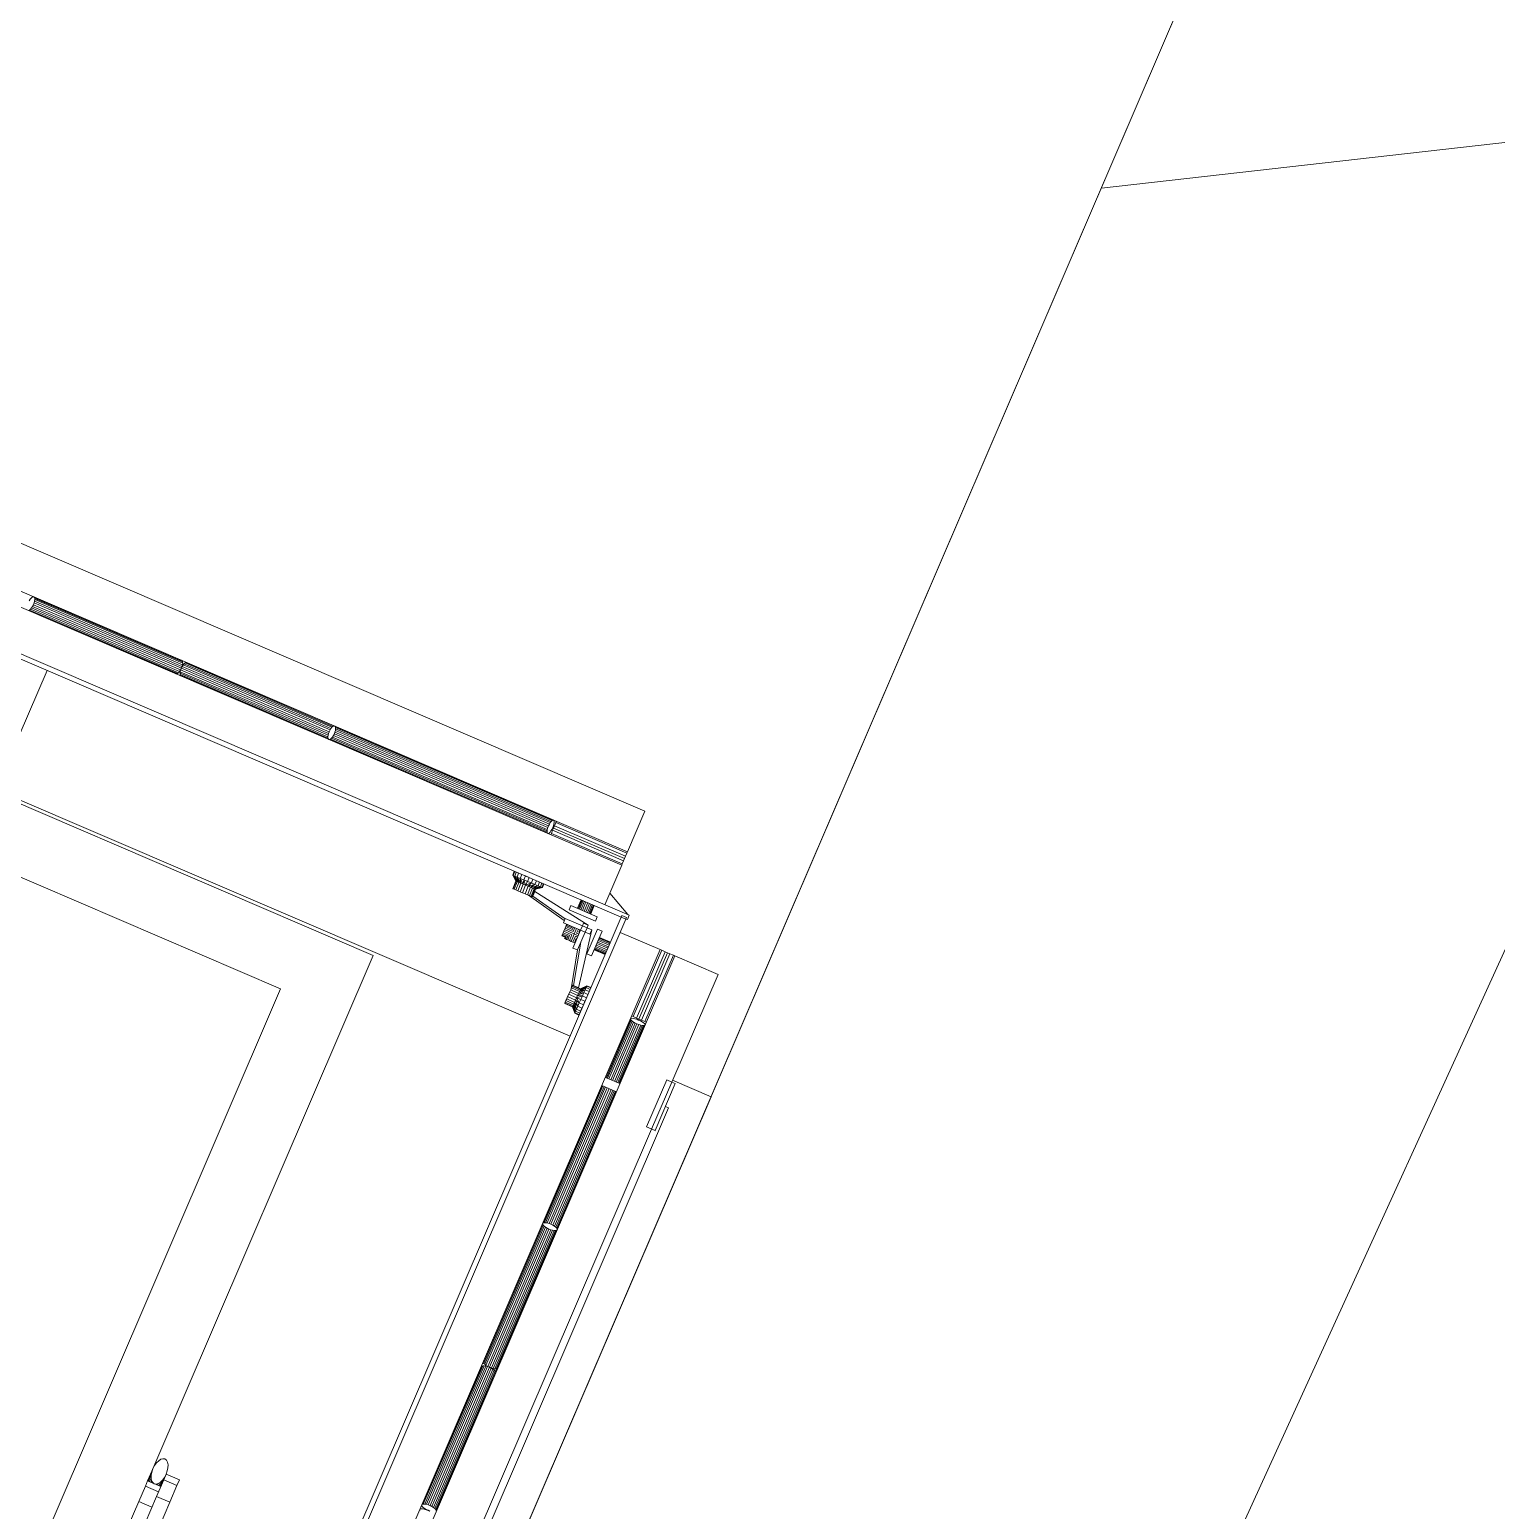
# Model space of a CAD drawing. Header units: metres. Extents: x -48 to 2360, y -1392 to 453.
# Drawn here: x 282.638 to 284.099, y -1328.608 to -1327.133 of the extents above; entities that cross this region are included whole.
import ezdxf

# ---------------------------------------------------------------- set-up
doc = ezdxf.new("R2010")
doc.units = ezdxf.units.M
doc.layers.add('MUEBLES', color=223, linetype='Continuous', lineweight=5, transparency=0.3)
doc.layers.add('SUELO', color=231, linetype='Continuous', lineweight=5, transparency=0.2)
doc.layers.add('TODO', color=210, linetype='Continuous', lineweight=5)

msp = doc.modelspace()

# ---------------------------------------------------------------- linework, layer by layer
at = {"layer": 'MUEBLES', "transparency": 33554687}
for p, q in [((283.2505, -1327.9113), (281.4595, -1327.1422)), ((281.4422, -1327.1826), (283.2332, -1327.9516)), ((283.2274, -1327.9651), (281.4364, -1327.196)), ((283.2269, -1328.0166), (282.3155, -1327.6252)), ((282.3174, -1327.6208), (283.2349, -1328.0148)), ((282.6382, -1327.7001), (282.6372, -1327.7016)), ((282.6392, -1327.6989), (282.6382, -1327.7001)), ((282.6402, -1327.6981), (282.6392, -1327.6989)), ((282.6411, -1327.6976), (282.6402, -1327.6981)), ((282.6418, -1327.6977), (282.6411, -1327.6976)), ((282.6424, -1327.6982), (282.6418, -1327.6977)), ((282.6427, -1327.6992), (282.6424, -1327.6982)), ((282.7897, -1327.7615), (282.6424, -1327.6982)), ((282.6426, -1327.702), (282.6428, -1327.7004)), ((282.79, -1327.7624), (282.6427, -1327.6992)), ((282.6428, -1327.7004), (282.6427, -1327.6992)), ((282.7901, -1327.7637), (282.6428, -1327.7004)), ((282.6368, -1327.7112), (282.6377, -1327.7108)), ((282.6368, -1327.7112), (282.7841, -1327.7744)), ((282.6377, -1327.7108), (282.6387, -1327.71)), ((282.6377, -1327.7108), (282.785, -1327.774)), ((282.6387, -1327.71), (282.6397, -1327.7087)), ((282.6387, -1327.71), (282.786, -1327.7732)), ((282.6397, -1327.7087), (282.6407, -1327.7072)), ((282.6397, -1327.7087), (282.787, -1327.772)), ((282.6407, -1327.7072), (282.6415, -1327.7055)), ((282.6407, -1327.7072), (282.7879, -1327.7705)), ((282.6415, -1327.7055), (282.6421, -1327.7037)), ((282.6415, -1327.7055), (282.7888, -1327.7688)), ((282.6421, -1327.7037), (282.6426, -1327.702)), ((282.7894, -1327.767), (282.6421, -1327.7037)), ((282.7899, -1327.7653), (282.6426, -1327.702)), ((282.6551, -1327.771), (282.6087, -1327.8789)), ((282.7833, -1327.7744), (282.7841, -1327.7744)), ((282.7841, -1327.7744), (282.785, -1327.774)), ((282.785, -1327.774), (282.786, -1327.7732)), ((282.786, -1327.7732), (282.787, -1327.772)), ((282.787, -1327.772), (282.7879, -1327.7705)), ((282.7877, -1327.7723), (282.7875, -1327.7738)), ((282.7875, -1327.7738), (282.7875, -1327.7751)), ((282.7875, -1327.7738), (282.9348, -1327.8371)), ((282.7881, -1327.7705), (282.7877, -1327.7723)), ((282.7877, -1327.7723), (282.9349, -1327.8355)), ((282.7879, -1327.7705), (282.7888, -1327.7688)), ((282.7888, -1327.7688), (282.7881, -1327.7705)), ((282.7881, -1327.7705), (282.9354, -1327.8338)), ((282.7888, -1327.7688), (282.7894, -1327.767)), ((282.7896, -1327.7671), (282.7888, -1327.7688)), ((282.9361, -1327.832), (282.7888, -1327.7688)), ((282.7897, -1327.7615), (282.7891, -1327.7609)), ((282.7894, -1327.767), (282.7899, -1327.7653)), ((282.7906, -1327.7655), (282.7896, -1327.7671)), ((282.9369, -1327.8303), (282.7896, -1327.7671)), ((282.79, -1327.7624), (282.7897, -1327.7615)), ((282.7899, -1327.7653), (282.7901, -1327.7637)), ((282.7901, -1327.7637), (282.79, -1327.7624)), ((282.7916, -1327.7643), (282.7906, -1327.7655)), ((282.9378, -1327.8288), (282.7906, -1327.7655)), ((282.7925, -1327.7635), (282.7916, -1327.7643)), ((282.9388, -1327.8276), (282.7916, -1327.7643)), ((282.7934, -1327.7631), (282.7925, -1327.7635)), ((282.9398, -1327.8267), (282.7925, -1327.7635)), ((282.9407, -1327.8263), (282.7934, -1327.7631)), ((282.7942, -1327.7631), (282.7934, -1327.7631)), ((282.7875, -1327.7751), (282.9348, -1327.8384)), ((282.7875, -1327.7751), (282.7879, -1327.7761)), ((282.7879, -1327.7761), (282.9352, -1327.8393)), ((282.7879, -1327.7761), (282.7884, -1327.7766)), ((282.9354, -1327.8338), (282.9349, -1327.8355)), ((282.9361, -1327.832), (282.9354, -1327.8338)), ((282.9369, -1327.8303), (282.9361, -1327.832)), ((282.9378, -1327.8288), (282.9369, -1327.8303)), ((282.9388, -1327.8276), (282.9378, -1327.8288)), ((282.9398, -1327.8267), (282.9388, -1327.8276)), ((282.9407, -1327.8263), (282.9398, -1327.8267)), ((282.9415, -1327.8264), (282.9407, -1327.8263)), ((282.9412, -1327.8342), (282.9418, -1327.8324)), ((282.9421, -1327.8269), (282.9415, -1327.8264)), ((282.9418, -1327.8324), (282.9423, -1327.8307)), ((283.1553, -1327.9241), (282.9418, -1327.8324)), ((283.1588, -1327.92), (282.9421, -1327.8269)), ((282.9424, -1327.8278), (282.9421, -1327.8269)), ((282.9423, -1327.8307), (282.9424, -1327.8291)), ((283.1562, -1327.9226), (282.9423, -1327.8307)), ((283.158, -1327.9204), (282.9424, -1327.8278)), ((282.9424, -1327.8291), (282.9424, -1327.8278)), ((283.1571, -1327.9213), (282.9424, -1327.8291)), ((282.9349, -1327.8355), (282.9348, -1327.8371)), ((282.9348, -1327.8371), (282.9348, -1327.8384)), ((282.9348, -1327.8384), (282.9352, -1327.8393)), ((282.9352, -1327.8393), (282.9357, -1327.8398)), ((282.9357, -1327.8398), (282.9365, -1327.8399)), ((282.9365, -1327.8399), (282.9374, -1327.8395)), ((282.9365, -1327.8399), (283.1533, -1327.933)), ((282.9374, -1327.8395), (282.9384, -1327.8386)), ((282.9374, -1327.8395), (283.153, -1327.9321)), ((282.9384, -1327.8386), (282.9394, -1327.8374)), ((282.9384, -1327.8386), (283.1531, -1327.9308)), ((282.9394, -1327.8374), (282.9403, -1327.8359)), ((282.9394, -1327.8374), (283.1533, -1327.9293)), ((282.9403, -1327.8359), (282.9412, -1327.8342)), ((282.9403, -1327.8359), (283.1538, -1327.9276)), ((283.1545, -1327.9258), (282.9412, -1327.8342)), ((282.6152, -1327.8983), (282.98, -1328.0549)), ((282.6166, -1327.8952), (283.1759, -1328.1354)), ((283.1571, -1327.9213), (283.1562, -1327.9226)), ((283.158, -1327.9204), (283.1571, -1327.9213)), ((283.1588, -1327.92), (283.158, -1327.9204)), ((283.1595, -1327.92), (283.1588, -1327.92)), ((283.1599, -1327.9204), (283.1595, -1327.92)), ((283.1601, -1327.9213), (283.1599, -1327.9204)), ((283.1601, -1327.9226), (283.1601, -1327.9213)), ((283.1625, -1327.9213), (283.1619, -1327.9226)), ((283.2332, -1327.9516), (283.2505, -1327.9113)), ((283.1531, -1327.9308), (283.153, -1327.9321)), ((283.153, -1327.9321), (283.1533, -1327.933)), ((283.1533, -1327.9293), (283.1531, -1327.9308)), ((283.1538, -1327.9276), (283.1533, -1327.9293)), ((283.1533, -1327.933), (283.1537, -1327.9334)), ((283.1537, -1327.9334), (283.1543, -1327.9334)), ((283.1545, -1327.9258), (283.1538, -1327.9276)), ((283.1543, -1327.9334), (283.1551, -1327.933)), ((283.1553, -1327.9241), (283.1545, -1327.9258)), ((283.1551, -1327.933), (283.156, -1327.9321)), ((283.1562, -1327.9226), (283.1553, -1327.9241)), ((283.156, -1327.9321), (283.1569, -1327.9308)), ((283.1573, -1327.9334), (283.1567, -1327.9347)), ((283.1569, -1327.9308), (283.1578, -1327.9293)), ((283.1586, -1327.9302), (283.1573, -1327.9334)), ((283.1573, -1327.9334), (283.228, -1327.9637)), ((283.1578, -1327.9293), (283.1587, -1327.9276)), ((283.1596, -1327.928), (283.1586, -1327.9302)), ((283.1586, -1327.9302), (283.2293, -1327.9606)), ((283.1587, -1327.9276), (283.1593, -1327.9258)), ((283.1593, -1327.9258), (283.1598, -1327.9241)), ((283.1605, -1327.9258), (283.1596, -1327.928)), ((283.1596, -1327.928), (283.2303, -1327.9583)), ((283.1598, -1327.9241), (283.1601, -1327.9226)), ((283.1619, -1327.9226), (283.1605, -1327.9258)), ((283.2312, -1327.9561), (283.1605, -1327.9258)), ((283.2326, -1327.953), (283.1619, -1327.9226)), ((283.2326, -1327.953), (283.2332, -1327.9516)), ((282.6046, -1327.9667), (282.8877, -1328.0882)), ((283.2105, -1328.0044), (283.2274, -1327.9651)), ((283.2274, -1327.9651), (283.228, -1327.9637)), ((283.228, -1327.9637), (283.2293, -1327.9606)), ((283.2293, -1327.9606), (283.2303, -1327.9583)), ((283.2303, -1327.9583), (283.2312, -1327.9561)), ((283.2312, -1327.9561), (283.2326, -1327.953)), ((283.1204, -1327.9711), (283.1188, -1327.975)), ((283.1188, -1327.975), (283.1193, -1327.9752)), ((283.1188, -1327.975), (283.1223, -1327.9811)), ((283.1188, -1327.975), (283.122, -1327.9809)), ((283.119, -1327.9884), (283.122, -1327.9809)), ((283.1209, -1327.9713), (283.1193, -1327.9752)), ((283.1193, -1327.9752), (283.1223, -1327.9811)), ((283.1208, -1327.9758), (283.1193, -1327.9752)), ((283.1193, -1327.9752), (283.1233, -1327.9815)), ((283.1193, -1327.9885), (283.1223, -1327.9811)), ((283.1203, -1327.9889), (283.1233, -1327.9815)), ((283.1209, -1327.9713), (283.1204, -1327.9711)), ((283.1224, -1327.9719), (283.1208, -1327.9758)), ((283.1208, -1327.9758), (283.1248, -1327.9821)), ((283.1208, -1327.9758), (283.1232, -1327.9768)), ((283.1208, -1327.9758), (283.1233, -1327.9815)), ((283.1224, -1327.9719), (283.1209, -1327.9713)), ((283.122, -1327.9809), (283.1223, -1327.9811)), ((283.1223, -1327.9811), (283.1233, -1327.9815)), ((283.1247, -1327.9729), (283.1224, -1327.9719)), ((283.1247, -1327.9729), (283.1232, -1327.9768)), ((283.1248, -1327.9821), (283.1232, -1327.9768)), ((283.1232, -1327.9768), (283.1268, -1327.9829)), ((283.1232, -1327.9768), (283.1262, -1327.9781)), ((283.1233, -1327.9815), (283.1248, -1327.9821)), ((283.1278, -1327.9741), (283.1247, -1327.9729)), ((283.126, -1327.9734), (283.126, -1327.9732)), ((283.1278, -1327.9741), (283.1262, -1327.9781)), ((283.1262, -1327.9781), (283.1292, -1327.9839)), ((283.1268, -1327.9829), (283.1262, -1327.9781)), ((283.1262, -1327.9781), (283.1298, -1327.9796)), ((283.1263, -1327.9735), (283.1263, -1327.9734)), ((283.1272, -1327.9739), (283.1272, -1327.9738)), ((283.1314, -1327.9756), (283.1278, -1327.9741)), ((283.1287, -1327.9745), (283.1287, -1327.9744)), ((283.1292, -1327.9839), (283.1298, -1327.9796)), ((283.1314, -1327.9756), (283.1298, -1327.9796)), ((283.1298, -1327.9796), (283.1317, -1327.9849)), ((283.1298, -1327.9796), (283.1336, -1327.9812)), ((283.1306, -1327.9753), (283.1306, -1327.9752)), ((283.1352, -1327.9772), (283.1314, -1327.9756)), ((283.1336, -1327.9812), (283.1317, -1327.9849)), ((283.1328, -1327.9762), (283.1328, -1327.9762)), ((283.1352, -1327.9772), (283.1336, -1327.9812)), ((283.1336, -1327.9812), (283.1374, -1327.9827)), ((283.1352, -1327.9772), (283.1352, -1327.9772)), ((283.1374, -1327.9827), (283.139, -1327.9788)), ((283.141, -1327.9842), (283.1426, -1327.9804)), ((283.1193, -1327.9885), (283.119, -1327.9884)), ((283.1203, -1327.9889), (283.1193, -1327.9885)), ((283.1218, -1327.9896), (283.1203, -1327.9889)), ((283.1218, -1327.9896), (283.1248, -1327.9821)), ((283.1238, -1327.9904), (283.1218, -1327.9896)), ((283.1238, -1327.9904), (283.1268, -1327.9829)), ((283.1262, -1327.9914), (283.1238, -1327.9904)), ((283.1248, -1327.9821), (283.1268, -1327.9829)), ((283.1262, -1327.9914), (283.1292, -1327.9839)), ((283.1287, -1327.9924), (283.1262, -1327.9914)), ((283.1268, -1327.9829), (283.1292, -1327.9839)), ((283.1317, -1327.9849), (283.1287, -1327.9924)), ((283.1312, -1327.9935), (283.1287, -1327.9924)), ((283.1292, -1327.9839), (283.1317, -1327.9849)), ((283.1342, -1327.986), (283.1312, -1327.9935)), ((283.1335, -1327.9944), (283.1312, -1327.9935)), ((283.1317, -1327.9849), (283.1374, -1327.9827)), ((283.1317, -1327.9849), (283.1342, -1327.986)), ((283.1365, -1327.987), (283.1335, -1327.9944)), ((283.1355, -1327.9953), (283.1335, -1327.9944)), ((283.1374, -1327.9827), (283.1342, -1327.986)), ((283.1342, -1327.986), (283.141, -1327.9842)), ((283.1342, -1327.986), (283.1365, -1327.987)), ((283.1346, -1327.9949), (283.1702, -1328.0202)), ((283.1385, -1327.9878), (283.1355, -1327.9953)), ((283.1371, -1327.9959), (283.1355, -1327.9953)), ((283.1365, -1327.987), (283.141, -1327.9842)), ((283.1365, -1327.987), (283.1441, -1327.9855)), ((283.1365, -1327.987), (283.1385, -1327.9878)), ((283.1401, -1327.9884), (283.1371, -1327.9959)), ((283.1381, -1327.9963), (283.1371, -1327.9959)), ((283.1374, -1327.9827), (283.141, -1327.9842)), ((283.141, -1327.9888), (283.1381, -1327.9963)), ((283.1414, -1327.989), (283.1384, -1327.9964)), ((283.1441, -1327.9855), (283.1385, -1327.9878)), ((283.1385, -1327.9878), (283.1464, -1327.9865)), ((283.1385, -1327.9878), (283.1401, -1327.9884)), ((283.1386, -1327.9959), (283.1388, -1327.996)), ((283.1388, -1327.996), (283.1409, -1327.9911)), ((283.1388, -1327.996), (283.171, -1328.0185)), ((283.1401, -1327.9884), (283.1464, -1327.9865)), ((283.1401, -1327.9884), (283.1479, -1327.9871)), ((283.1401, -1327.9884), (283.141, -1327.9888)), ((283.1409, -1327.9911), (283.1406, -1327.9909)), ((283.194, -1328.0248), (283.1409, -1327.9911)), ((283.141, -1327.9842), (283.1441, -1327.9855)), ((283.141, -1327.9888), (283.1479, -1327.9871)), ((283.141, -1327.9888), (283.1484, -1327.9873)), ((283.141, -1327.9888), (283.1414, -1327.989)), ((283.1414, -1327.989), (283.1484, -1327.9873)), ((283.1441, -1327.9855), (283.1456, -1327.9817)), ((283.1441, -1327.9855), (283.1464, -1327.9865)), ((283.1464, -1327.9865), (283.1479, -1327.9827)), ((283.1464, -1327.9865), (283.1479, -1327.9871)), ((283.1479, -1327.9871), (283.1494, -1327.9833)), ((283.1479, -1327.9871), (283.1484, -1327.9873)), ((283.1484, -1327.9873), (283.1499, -1327.9835)), ((283.2335, -1328.0142), (283.2155, -1327.9928)), ((283.1384, -1327.9964), (283.1381, -1327.9963)), ((283.1749, -1328.0094), (283.1767, -1328.0051)), ((283.2012, -1328.0207), (283.1749, -1328.0094)), ((283.1767, -1328.0051), (283.2031, -1328.0164)), ((283.1833, -1328.0079), (283.187, -1327.9994)), ((283.1835, -1328.008), (283.1872, -1327.9995)), ((283.1842, -1328.0083), (283.1879, -1327.9998)), ((283.1852, -1328.0088), (283.1889, -1328.0003)), ((283.1866, -1328.0094), (283.1903, -1328.0008)), ((283.1882, -1328.01), (283.1918, -1328.0015)), ((283.1899, -1328.0108), (283.1936, -1328.0023)), ((283.1953, -1328.003), (283.1916, -1328.0115)), ((283.1968, -1328.0037), (283.1932, -1328.0122)), ((283.1982, -1328.0043), (283.1946, -1328.0128)), ((283.1993, -1328.0047), (283.1956, -1328.0132)), ((283.1999, -1328.005), (283.1963, -1328.0135)), ((283.2001, -1328.0051), (283.1965, -1328.0136)), ((283.2269, -1328.0166), (282.8582, -1328.8752)), ((282.8629, -1328.8772), (283.2316, -1328.0186)), ((283.1712, -1328.018), (283.1693, -1328.0223)), ((283.1693, -1328.0223), (283.1865, -1328.0297)), ((283.1883, -1328.0254), (283.1712, -1328.018)), ((283.1717, -1328.0262), (283.1722, -1328.0249)), ((283.1722, -1328.0249), (283.1726, -1328.0239)), ((283.1722, -1328.0249), (283.1774, -1328.0271)), ((283.1726, -1328.0239), (283.1727, -1328.0238)), ((283.1726, -1328.0239), (283.1767, -1328.0257)), ((283.1768, -1328.0255), (283.1767, -1328.0257)), ((283.1865, -1328.0297), (283.1883, -1328.0254)), ((283.1883, -1328.0254), (283.1894, -1328.0228)), ((283.1929, -1328.0274), (283.1883, -1328.0254)), ((283.1894, -1328.0228), (283.194, -1328.0248)), ((283.194, -1328.0248), (283.1929, -1328.0274)), ((283.2031, -1328.0164), (283.2012, -1328.0207)), ((283.2275, -1328.0152), (283.2269, -1328.0166)), ((283.2316, -1328.0186), (283.2269, -1328.0166)), ((283.2322, -1328.0172), (283.2275, -1328.0152)), ((283.2316, -1328.0186), (283.2322, -1328.0172)), ((283.2331, -1328.0192), (283.2316, -1328.0186)), ((283.2349, -1328.0148), (283.2331, -1328.0192)), ((283.1677, -1328.0354), (283.1678, -1328.0352)), ((283.1709, -1328.0368), (283.1677, -1328.0354)), ((283.1678, -1328.0352), (283.168, -1328.0346)), ((283.1712, -1328.0367), (283.1678, -1328.0352)), ((283.168, -1328.0346), (283.1685, -1328.0336)), ((283.1722, -1328.0363), (283.168, -1328.0346)), ((283.1685, -1328.0336), (283.169, -1328.0323)), ((283.1736, -1328.0358), (283.1685, -1328.0336)), ((283.169, -1328.0323), (283.1697, -1328.0308)), ((283.1755, -1328.0351), (283.169, -1328.0323)), ((283.1697, -1328.0308), (283.1703, -1328.0292)), ((283.1778, -1328.0343), (283.1697, -1328.0308)), ((283.1703, -1328.0292), (283.171, -1328.0276)), ((283.1841, -1328.0352), (283.1703, -1328.0292)), ((283.1709, -1328.0368), (283.1704, -1328.038)), ((283.1704, -1328.038), (283.1706, -1328.0381)), ((283.1712, -1328.0367), (283.1706, -1328.0381)), ((283.1706, -1328.0381), (283.1713, -1328.0384)), ((283.171, -1328.0276), (283.1717, -1328.0262)), ((283.171, -1328.0276), (283.1791, -1328.0311)), ((283.1722, -1328.0363), (283.1713, -1328.0384)), ((283.1713, -1328.0384), (283.1723, -1328.0389)), ((283.1717, -1328.0262), (283.1782, -1328.029)), ((283.1736, -1328.0358), (283.1723, -1328.0389)), ((283.1723, -1328.0389), (283.1737, -1328.0395)), ((283.1755, -1328.0351), (283.1737, -1328.0395)), ((283.1737, -1328.0395), (283.1753, -1328.0401)), ((283.1778, -1328.0343), (283.1753, -1328.0401)), ((283.1753, -1328.0401), (283.177, -1328.0409)), ((283.1825, -1328.028), (283.177, -1328.0409)), ((283.1779, -1328.026), (283.1774, -1328.0271)), ((283.1792, -1328.0266), (283.1782, -1328.029)), ((283.1787, -1328.0416), (283.1812, -1328.0358)), ((283.1788, -1328.0475), (283.1865, -1328.0297)), ((283.1808, -1328.0272), (283.1791, -1328.0311)), ((283.1803, -1328.0423), (283.1821, -1328.0379)), ((283.1834, -1328.0368), (283.1812, -1328.0358)), ((283.1828, -1328.0382), (283.1821, -1328.0379)), ((283.1825, -1328.0326), (283.1842, -1328.0287)), ((283.1825, -1328.0326), (283.1848, -1328.0336)), ((283.1911, -1328.0317), (283.1834, -1328.0494)), ((283.1975, -1328.0293), (283.1845, -1328.087)), ((283.1848, -1328.0318), (283.1858, -1328.0294)), ((283.1848, -1328.0318), (283.1855, -1328.0321)), ((283.1865, -1328.0297), (283.1911, -1328.0317)), ((283.1929, -1328.0274), (283.1911, -1328.0317)), ((283.1911, -1328.0317), (283.1957, -1328.0336)), ((283.2032, -1328.0288), (283.1926, -1328.0534)), ((283.1975, -1328.0293), (283.1929, -1328.0274)), ((283.1957, -1328.0336), (283.1975, -1328.0293)), ((283.1972, -1328.0554), (283.2078, -1328.0307)), ((283.2078, -1328.0307), (283.2032, -1328.0288)), ((283.2148, -1328.0447), (283.2038, -1328.04)), ((283.2154, -1328.0434), (283.2044, -1328.0387)), ((283.2158, -1328.0424), (283.2048, -1328.0377)), ((283.2161, -1328.0418), (283.2051, -1328.0371)), ((283.2162, -1328.0416), (283.2052, -1328.0369)), ((283.2658, -1328.0491), (283.2259, -1328.032)), ((282.5466, -1329.7241), (283.2658, -1328.0491)), ((282.98, -1328.0549), (282.7604, -1328.5662)), ((283.177, -1328.0409), (283.1787, -1328.0416)), ((283.177, -1328.0881), (283.1834, -1328.0494)), ((283.1787, -1328.0416), (283.1803, -1328.0423)), ((283.1834, -1328.0494), (283.1788, -1328.0475)), ((283.1792, -1328.0847), (283.1867, -1328.0418)), ((283.1803, -1328.0423), (283.1809, -1328.0426)), ((283.1926, -1328.0534), (283.1972, -1328.0554)), ((283.1999, -1328.0492), (283.2109, -1328.0539)), ((283.2, -1328.049), (283.211, -1328.0537)), ((283.2002, -1328.0484), (283.2112, -1328.0531)), ((283.2007, -1328.0474), (283.2116, -1328.0521)), ((283.2012, -1328.0461), (283.2122, -1328.0509)), ((283.2018, -1328.0446), (283.2128, -1328.0494)), ((283.2025, -1328.0431), (283.2135, -1328.0478)), ((283.2142, -1328.0462), (283.2032, -1328.0415)), ((283.2672, -1328.0497), (283.2388, -1328.1158)), ((283.2706, -1328.0512), (283.2422, -1328.1173)), ((283.2446, -1328.1183), (283.273, -1328.0522)), ((283.247, -1328.1193), (283.2754, -1328.0532)), ((283.2504, -1328.1208), (283.2788, -1328.0547)), ((283.2672, -1328.0497), (283.2658, -1328.0491)), ((283.2706, -1328.0512), (283.2672, -1328.0497)), ((283.273, -1328.0522), (283.2706, -1328.0512)), ((283.2754, -1328.0532), (283.273, -1328.0522)), ((283.2788, -1328.0547), (283.2754, -1328.0532)), ((283.2802, -1328.0553), (283.2788, -1328.0547)), ((283.2802, -1328.0553), (282.561, -1329.7302)), ((283.3233, -1328.0738), (283.2802, -1328.0553)), ((283.1786, -1328.0846), (283.1784, -1328.0849)), ((283.1864, -1328.0882), (283.1786, -1328.0846)), ((283.1791, -1328.0849), (283.1792, -1328.0847)), ((283.1792, -1328.0847), (283.1845, -1328.087)), ((283.2773, -1328.1811), (283.3233, -1328.0738)), ((282.8877, -1328.0882), (282.3588, -1329.3198)), ((283.1726, -1328.0981), (283.1717, -1328.0999)), ((283.1735, -1328.0959), (283.1726, -1328.0981)), ((283.1726, -1328.0981), (283.1804, -1328.1016)), ((283.1746, -1328.0936), (283.1735, -1328.0959)), ((283.1735, -1328.0959), (283.1814, -1328.0995)), ((283.1756, -1328.0913), (283.1746, -1328.0936)), ((283.1824, -1328.0972), (283.1746, -1328.0936)), ((283.1766, -1328.0891), (283.1756, -1328.0913)), ((283.1834, -1328.0948), (283.1756, -1328.0913)), ((283.1774, -1328.0872), (283.1766, -1328.0891)), ((283.1844, -1328.0927), (283.1766, -1328.0891)), ((283.178, -1328.0858), (283.1774, -1328.0872)), ((283.1852, -1328.0908), (283.1774, -1328.0872)), ((283.1784, -1328.0849), (283.178, -1328.0858)), ((283.1859, -1328.0894), (283.178, -1328.0858)), ((283.1863, -1328.0885), (283.1784, -1328.0849)), ((283.1804, -1328.1016), (283.1814, -1328.0995)), ((283.1814, -1328.0995), (283.1824, -1328.0972)), ((283.1836, -1328.1055), (283.1814, -1328.0995)), ((283.1814, -1328.0995), (283.1851, -1328.1022)), ((283.1824, -1328.0972), (283.1834, -1328.0948)), ((283.1824, -1328.0972), (283.1883, -1328.0952)), ((283.1867, -1328.0987), (283.1824, -1328.0972)), ((283.1851, -1328.1022), (283.1824, -1328.0972)), ((283.1834, -1328.0948), (283.1897, -1328.0919)), ((283.1834, -1328.0948), (283.1844, -1328.0927)), ((283.1883, -1328.0952), (283.1834, -1328.0948)), ((283.1845, -1328.087), (283.1844, -1328.0873)), ((283.1844, -1328.0927), (283.191, -1328.089)), ((283.1844, -1328.0927), (283.1852, -1328.0908)), ((283.1844, -1328.0927), (283.1897, -1328.0919)), ((283.1851, -1328.1022), (283.1867, -1328.0987)), ((283.1852, -1328.0908), (283.192, -1328.0869)), ((283.191, -1328.089), (283.1852, -1328.0908)), ((283.1852, -1328.0908), (283.1859, -1328.0894)), ((283.1859, -1328.0894), (283.1926, -1328.0855)), ((283.1859, -1328.0894), (283.192, -1328.0869)), ((283.1859, -1328.0894), (283.1863, -1328.0885)), ((283.1863, -1328.0885), (283.1928, -1328.085)), ((283.1863, -1328.0885), (283.1926, -1328.0855)), ((283.1863, -1328.0885), (283.1864, -1328.0882)), ((283.1864, -1328.0882), (283.1928, -1328.085)), ((283.1867, -1328.0987), (283.1883, -1328.0952)), ((283.1908, -1328.1006), (283.1867, -1328.0987)), ((283.1883, -1328.0952), (283.1897, -1328.0919)), ((283.1883, -1328.0952), (283.1924, -1328.097)), ((283.1897, -1328.0919), (283.191, -1328.089)), ((283.1897, -1328.0919), (283.1938, -1328.0937)), ((283.191, -1328.089), (283.192, -1328.0869)), ((283.191, -1328.089), (283.195, -1328.0909)), ((283.192, -1328.0869), (283.1926, -1328.0855)), ((283.192, -1328.0869), (283.196, -1328.0887)), ((283.1926, -1328.0855), (283.1928, -1328.085)), ((283.1926, -1328.0855), (283.1965, -1328.0873)), ((283.1928, -1328.085), (283.1967, -1328.0868)), ((283.1707, -1328.1023), (283.1706, -1328.1026)), ((283.1706, -1328.1026), (283.1784, -1328.1061)), ((283.1711, -1328.1014), (283.1707, -1328.1023)), ((283.1707, -1328.1023), (283.1785, -1328.1058)), ((283.1717, -1328.0999), (283.1711, -1328.1014)), ((283.1711, -1328.1014), (283.1789, -1328.1049)), ((283.1717, -1328.0999), (283.1796, -1328.1035)), ((283.1784, -1328.1061), (283.1785, -1328.1058)), ((283.1806, -1328.1124), (283.1784, -1328.1061)), ((283.1785, -1328.1058), (283.1789, -1328.1049)), ((283.1808, -1328.1119), (283.1785, -1328.1058)), ((283.1806, -1328.1124), (283.1785, -1328.1058)), ((283.1789, -1328.1049), (283.1796, -1328.1035)), ((283.1814, -1328.1105), (283.1789, -1328.1049)), ((283.1808, -1328.1119), (283.1789, -1328.1049)), ((283.1796, -1328.1035), (283.1804, -1328.1016)), ((283.1814, -1328.1105), (283.1796, -1328.1035)), ((283.1796, -1328.1035), (283.1824, -1328.1084)), ((283.1824, -1328.1084), (283.1804, -1328.1016)), ((283.1804, -1328.1016), (283.1836, -1328.1055)), ((283.1806, -1328.1124), (283.1808, -1328.1119)), ((283.1847, -1328.1143), (283.1806, -1328.1124)), ((283.1814, -1328.1105), (283.1808, -1328.1119)), ((283.1849, -1328.1138), (283.1808, -1328.1119)), ((283.1814, -1328.1105), (283.1824, -1328.1084)), ((283.1856, -1328.1124), (283.1814, -1328.1105)), ((283.1824, -1328.1084), (283.1836, -1328.1055)), ((283.1865, -1328.1103), (283.1824, -1328.1084)), ((283.1836, -1328.1055), (283.1851, -1328.1022)), ((283.1878, -1328.1074), (283.1836, -1328.1055)), ((283.1849, -1328.1138), (283.1847, -1328.1143)), ((283.1856, -1328.1124), (283.1849, -1328.1138)), ((283.1893, -1328.1041), (283.1851, -1328.1022)), ((283.1865, -1328.1103), (283.1856, -1328.1124)), ((283.1878, -1328.1074), (283.1865, -1328.1103)), ((283.187, -1328.1091), (283.1871, -1328.1092)), ((283.1872, -1328.1088), (283.1873, -1328.1089)), ((283.1875, -1328.108), (283.1876, -1328.108)), ((283.1893, -1328.1041), (283.1878, -1328.1074)), ((283.1881, -1328.1066), (283.1882, -1328.1067)), ((283.1889, -1328.1049), (283.189, -1328.1049)), ((283.1908, -1328.1006), (283.1893, -1328.1041)), ((283.1898, -1328.1028), (283.1899, -1328.1028)), ((283.1909, -1328.1005), (283.1908, -1328.1006)), ((283.2362, -1328.1187), (283.2114, -1328.1765)), ((283.2367, -1328.1194), (283.2121, -1328.1768)), ((283.2377, -1328.1203), (283.2133, -1328.1773)), ((283.2391, -1328.1213), (283.2147, -1328.1779)), ((283.2407, -1328.1222), (283.2165, -1328.1787)), ((283.2426, -1328.1231), (283.2183, -1328.1795)), ((283.2202, -1328.1803), (283.2444, -1328.1238)), ((283.2219, -1328.181), (283.2463, -1328.1244)), ((283.2234, -1328.1816), (283.2479, -1328.1247)), ((283.2246, -1328.1821), (283.2492, -1328.1248)), ((283.2253, -1328.1824), (283.2501, -1328.1246)), ((283.2367, -1328.1176), (283.2362, -1328.118)), ((283.2362, -1328.118), (283.2362, -1328.1187)), ((283.2362, -1328.1187), (283.2367, -1328.1194)), ((283.2376, -1328.1175), (283.2367, -1328.1176)), ((283.2367, -1328.1194), (283.2377, -1328.1203)), ((283.2374, -1328.1152), (283.2388, -1328.1158)), ((283.2389, -1328.1176), (283.2376, -1328.1175)), ((283.2377, -1328.1203), (283.2391, -1328.1213)), ((283.2388, -1328.1158), (283.2422, -1328.1173)), ((283.2405, -1328.1179), (283.2389, -1328.1176)), ((283.2391, -1328.1213), (283.2407, -1328.1222)), ((283.2423, -1328.1185), (283.2405, -1328.1179)), ((283.2407, -1328.1222), (283.2426, -1328.1231)), ((283.2422, -1328.1173), (283.2446, -1328.1183)), ((283.2442, -1328.1192), (283.2423, -1328.1185)), ((283.2426, -1328.1231), (283.2444, -1328.1238)), ((283.2461, -1328.1201), (283.2442, -1328.1192)), ((283.2444, -1328.1238), (283.2463, -1328.1244)), ((283.2446, -1328.1183), (283.247, -1328.1193)), ((283.2477, -1328.121), (283.2461, -1328.1201)), ((283.2463, -1328.1244), (283.2479, -1328.1247)), ((283.247, -1328.1193), (283.2504, -1328.1208)), ((283.2491, -1328.1219), (283.2477, -1328.121)), ((283.2479, -1328.1247), (283.2492, -1328.1248)), ((283.25, -1328.1228), (283.2491, -1328.1219)), ((283.2492, -1328.1248), (283.2501, -1328.1246)), ((283.2506, -1328.1236), (283.25, -1328.1228)), ((283.2501, -1328.1246), (283.2506, -1328.1242)), ((283.2504, -1328.1208), (283.2518, -1328.1214)), ((283.2506, -1328.1242), (283.2506, -1328.1236)), ((283.208, -1328.1845), (283.1492, -1328.3214)), ((283.2087, -1328.1848), (283.1501, -1328.3211)), ((283.2098, -1328.1853), (283.1515, -1328.3211)), ((283.2113, -1328.1859), (283.1531, -1328.3214)), ((283.213, -1328.1867), (283.155, -1328.3219)), ((283.2149, -1328.1875), (283.1569, -1328.3226)), ((283.2077, -1328.1844), (283.2221, -1328.1906)), ((283.2255, -1328.1826), (283.2112, -1328.1764)), ((283.2722, -1328.1789), (283.2521, -1328.2257)), ((283.2572, -1328.2279), (283.2773, -1328.1811)), ((283.2606, -1328.2294), (283.2807, -1328.1826)), ((283.2773, -1328.1811), (283.2722, -1328.1789)), ((283.2807, -1328.1826), (283.2773, -1328.1811)), ((283.2781, -1328.1792), (283.3164, -1328.1957)), ((283.3164, -1328.1957), (282.5231, -1330.043)), ((283.1587, -1328.3235), (283.2168, -1328.1883)), ((283.1603, -1328.3245), (283.2185, -1328.189)), ((283.1617, -1328.3255), (283.22, -1328.1897)), ((283.1626, -1328.3265), (283.2211, -1328.1901)), ((283.1631, -1328.3274), (283.2219, -1328.1905)), ((282.5549, -1329.8818), (283.2741, -1328.2068)), ((283.2741, -1328.2068), (283.2709, -1328.2054)), ((282.6041, -1329.7488), (283.2572, -1328.2279)), ((283.2521, -1328.2257), (283.2606, -1328.2294)), ((283.2606, -1328.2294), (283.2605, -1328.2297)), ((283.1486, -1328.3226), (283.0895, -1328.4604)), ((283.1491, -1328.3235), (283.09, -1328.4613)), ((283.15, -1328.3245), (283.0909, -1328.4622)), ((283.1514, -1328.3255), (283.0922, -1328.4633)), ((283.153, -1328.3265), (283.0939, -1328.4642)), ((283.1548, -1328.3274), (283.0957, -1328.4651)), ((283.0976, -1328.4658), (283.1567, -1328.3281)), ((283.0994, -1328.4663), (283.1586, -1328.3286)), ((283.1011, -1328.4666), (283.1602, -1328.3289)), ((283.1024, -1328.4666), (283.1616, -1328.3289)), ((283.1034, -1328.4663), (283.1625, -1328.3286)), ((283.1487, -1328.3219), (283.1486, -1328.3226)), ((283.1486, -1328.3226), (283.1491, -1328.3235)), ((283.1492, -1328.3214), (283.1487, -1328.3219)), ((283.1491, -1328.3235), (283.15, -1328.3245)), ((283.1501, -1328.3211), (283.1492, -1328.3214)), ((283.15, -1328.3245), (283.1514, -1328.3255)), ((283.1515, -1328.3211), (283.1501, -1328.3211)), ((283.1514, -1328.3255), (283.153, -1328.3265)), ((283.1531, -1328.3214), (283.1515, -1328.3211)), ((283.153, -1328.3265), (283.1548, -1328.3274)), ((283.155, -1328.3219), (283.1531, -1328.3214)), ((283.1548, -1328.3274), (283.1567, -1328.3281)), ((283.1569, -1328.3226), (283.155, -1328.3219)), ((283.1567, -1328.3281), (283.1586, -1328.3286)), ((283.1587, -1328.3235), (283.1569, -1328.3226)), ((283.1586, -1328.3286), (283.1602, -1328.3289)), ((283.1603, -1328.3245), (283.1587, -1328.3235)), ((283.1602, -1328.3289), (283.1616, -1328.3289)), ((283.1617, -1328.3255), (283.1603, -1328.3245)), ((283.1616, -1328.3289), (283.1625, -1328.3286)), ((283.1626, -1328.3265), (283.1617, -1328.3255)), ((283.1625, -1328.3286), (283.163, -1328.3281)), ((283.1631, -1328.3274), (283.1626, -1328.3265)), ((283.163, -1328.3281), (283.1631, -1328.3274)), ((283.088, -1328.4639), (283.0288, -1328.6016)), ((283.0889, -1328.4636), (283.0298, -1328.6014)), ((283.0903, -1328.4636), (283.0312, -1328.6014)), ((283.092, -1328.4639), (283.0328, -1328.6016)), ((283.0938, -1328.4644), (283.0346, -1328.6021)), ((283.0365, -1328.6029), (283.0957, -1328.4651)), ((283.0384, -1328.6037), (283.0975, -1328.466)), ((283.04, -1328.6047), (283.0991, -1328.467)), ((283.0413, -1328.6057), (283.1005, -1328.468)), ((283.088, -1328.4639), (283.0875, -1328.4644)), ((283.0889, -1328.4636), (283.088, -1328.4639)), ((283.0903, -1328.4636), (283.0889, -1328.4636)), ((283.0895, -1328.4596), (283.0895, -1328.4604)), ((283.0895, -1328.4604), (283.09, -1328.4613)), ((283.09, -1328.4613), (283.0909, -1328.4622)), ((283.092, -1328.4639), (283.0903, -1328.4636)), ((283.0909, -1328.4622), (283.0922, -1328.4633)), ((283.0938, -1328.4644), (283.092, -1328.4639)), ((283.0922, -1328.4633), (283.0939, -1328.4642)), ((283.0957, -1328.4651), (283.0938, -1328.4644)), ((283.0939, -1328.4642), (283.0957, -1328.4651)), ((283.0952, -1328.4649), (283.0952, -1328.4649)), ((283.0954, -1328.465), (283.0954, -1328.465)), ((283.0975, -1328.466), (283.0957, -1328.4651)), ((283.0957, -1328.4651), (283.0976, -1328.4658)), ((283.0961, -1328.4653), (283.0961, -1328.4653)), ((283.0973, -1328.4657), (283.0973, -1328.4659)), ((283.0991, -1328.467), (283.0975, -1328.466)), ((283.0976, -1328.4658), (283.0994, -1328.4663)), ((283.0989, -1328.4662), (283.0987, -1328.4667)), ((283.1005, -1328.468), (283.0991, -1328.467)), ((283.0994, -1328.4663), (283.1011, -1328.4666)), ((283.1008, -1328.4666), (283.1002, -1328.4678)), ((283.1014, -1328.469), (283.1005, -1328.468)), ((283.1011, -1328.4666), (283.1024, -1328.4666)), ((283.103, -1328.4664), (283.1017, -1328.4695)), ((283.1024, -1328.4666), (283.1034, -1328.4663)), ((283.1034, -1328.4663), (283.1039, -1328.4658)), ((283.0423, -1328.6067), (283.1014, -1328.469)), ((283.0427, -1328.6076), (283.1019, -1328.4699)), ((283.1019, -1328.4699), (283.1014, -1328.469)), ((283.1019, -1328.4706), (283.1019, -1328.4699)), ((282.7684, -1328.5568), (282.7662, -1328.5582)), ((282.7705, -1328.5562), (282.7684, -1328.5568)), ((282.7724, -1328.5565), (282.7705, -1328.5562)), ((282.7739, -1328.5577), (282.7724, -1328.5565)), ((282.757, -1328.5749), (282.7593, -1328.5695)), ((282.7581, -1328.5717), (282.7604, -1328.5662)), ((282.7594, -1328.5693), (282.7587, -1328.5726)), ((282.7587, -1328.5727), (282.7593, -1328.5695)), ((282.7593, -1328.5695), (282.7604, -1328.5662)), ((282.7605, -1328.566), (282.7594, -1328.5693)), ((282.7604, -1328.5662), (282.7605, -1328.5661)), ((282.7621, -1328.5629), (282.7605, -1328.566)), ((282.764, -1328.5603), (282.7621, -1328.5629)), ((282.7662, -1328.5582), (282.764, -1328.5603)), ((282.7737, -1328.5717), (282.7748, -1328.5684)), ((282.775, -1328.5596), (282.7739, -1328.5577)), ((282.7748, -1328.5684), (282.7754, -1328.5652)), ((282.7755, -1328.5622), (282.775, -1328.5596)), ((282.7754, -1328.5652), (282.7755, -1328.5622)), ((282.753, -1328.5836), (282.7464, -1328.599)), ((282.7552, -1328.5783), (282.753, -1328.5836)), ((282.7661, -1328.5892), (282.753, -1328.5836)), ((282.7552, -1328.5783), (282.7581, -1328.5717)), ((282.7684, -1328.584), (282.7552, -1328.5783)), ((282.7554, -1328.5784), (282.757, -1328.5749)), ((282.7561, -1328.5787), (282.7564, -1328.578)), ((282.7564, -1328.578), (282.7587, -1328.5727)), ((282.7564, -1328.578), (282.757, -1328.5749)), ((282.7564, -1328.5789), (282.7564, -1328.578)), ((282.757, -1328.5749), (282.7581, -1328.5717)), ((282.7571, -1328.5792), (282.7587, -1328.5756)), ((282.7585, -1328.5798), (282.7592, -1328.5781)), ((282.7587, -1328.5726), (282.7587, -1328.5756)), ((282.7587, -1328.5756), (282.7587, -1328.5727)), ((282.7587, -1328.5756), (282.7592, -1328.5781)), ((282.7592, -1328.5781), (282.7587, -1328.5756)), ((282.7592, -1328.5781), (282.7603, -1328.58)), ((282.7603, -1328.58), (282.7592, -1328.5781)), ((282.7601, -1328.5804), (282.7603, -1328.58)), ((282.7603, -1328.58), (282.7618, -1328.5812)), ((282.7618, -1328.5812), (282.7603, -1328.58)), ((282.7618, -1328.5812), (282.7637, -1328.5815)), ((282.7637, -1328.5815), (282.7618, -1328.5812)), ((282.7637, -1328.5815), (282.7635, -1328.5819)), ((282.7637, -1328.5815), (282.7658, -1328.5809)), ((282.7658, -1328.581), (282.7637, -1328.5815)), ((282.7712, -1328.5774), (282.7641, -1328.594)), ((282.7658, -1328.581), (282.7651, -1328.5826)), ((282.7658, -1328.5809), (282.768, -1328.5796)), ((282.768, -1328.5796), (282.7658, -1328.581)), ((282.768, -1328.5796), (282.7665, -1328.5832)), ((282.7678, -1328.5829), (282.7672, -1328.5835)), ((282.7678, -1328.5829), (282.7675, -1328.5836)), ((282.7701, -1328.5776), (282.7678, -1328.5829)), ((282.7697, -1328.5803), (282.7678, -1328.5829)), ((282.768, -1328.5796), (282.7701, -1328.5775)), ((282.7701, -1328.5776), (282.768, -1328.5796)), ((282.7697, -1328.5803), (282.7682, -1328.5839)), ((282.772, -1328.5749), (282.7697, -1328.5803)), ((282.7712, -1328.5774), (282.7697, -1328.5803)), ((282.7701, -1328.5775), (282.7721, -1328.5748)), ((282.772, -1328.5749), (282.7701, -1328.5776)), ((282.7737, -1328.5717), (282.7712, -1328.5774)), ((282.7844, -1328.583), (282.7712, -1328.5774)), ((282.7736, -1328.5719), (282.772, -1328.5749)), ((282.7721, -1328.5748), (282.7737, -1328.5717)), ((282.7736, -1328.5718), (282.7736, -1328.5719)), ((282.7868, -1328.5773), (282.7737, -1328.5717)), ((282.7773, -1328.5996), (282.7844, -1328.583)), ((282.7844, -1328.583), (282.7868, -1328.5773)), ((282.7464, -1328.599), (282.7359, -1328.6234)), ((282.7595, -1328.6046), (282.7464, -1328.599)), ((282.7641, -1328.594), (282.7528, -1328.6204)), ((282.7773, -1328.5996), (282.7641, -1328.594)), ((282.7659, -1328.626), (282.7773, -1328.5996)), ((283.0263, -1328.607), (283.0262, -1328.6077)), ((283.0268, -1328.6065), (283.0263, -1328.607)), ((283.0277, -1328.6062), (283.0268, -1328.6065)), ((283.0291, -1328.6062), (283.0277, -1328.6062)), ((283.0288, -1328.6016), (283.0283, -1328.6022)), ((283.0283, -1328.6022), (283.0283, -1328.6029)), ((283.0283, -1328.6029), (283.0288, -1328.6038)), ((283.0298, -1328.6014), (283.0288, -1328.6016)), ((283.0288, -1328.6038), (283.0297, -1328.6048)), ((283.0307, -1328.6065), (283.0291, -1328.6062)), ((283.0297, -1328.6048), (283.031, -1328.6058)), ((283.0312, -1328.6014), (283.0298, -1328.6014)), ((283.0326, -1328.607), (283.0307, -1328.6065)), ((283.031, -1328.6058), (283.0327, -1328.6068)), ((283.0328, -1328.6016), (283.0312, -1328.6014)), ((283.0345, -1328.6077), (283.0326, -1328.607)), ((283.0327, -1328.6068), (283.0345, -1328.6076)), ((283.0346, -1328.6021), (283.0328, -1328.6016)), ((283.0339, -1328.6075), (283.034, -1328.6074)), ((283.0342, -1328.6075), (283.0342, -1328.6076)), ((283.0345, -1328.6076), (283.0364, -1328.6084)), ((283.0363, -1328.6086), (283.0345, -1328.6077)), ((283.0365, -1328.6029), (283.0346, -1328.6021)), ((283.0384, -1328.6037), (283.0365, -1328.6029)), ((283.04, -1328.6047), (283.0384, -1328.6037)), ((283.0413, -1328.6057), (283.04, -1328.6047)), ((283.0423, -1328.6067), (283.0413, -1328.6057)), ((283.0427, -1328.6076), (283.0423, -1328.6067)), ((283.0427, -1328.6083), (283.0427, -1328.6076))]:
    msp.add_line(p, q, dxfattribs=at)
at = {"layer": 'SUELO', "transparency": 33554559}
msp.add_line((288.0192, -1317.2434), (282.5231, -1330.043), dxfattribs=at)
at = {"layer": 'SUELO', "ltscale": 7, "transparency": 33554559}
msp.add_lwpolyline([(285.5701, -1317.1559), (285.945, -1316.2763), (272.162, -1310.3579), (266.6382, -1323.2221), (282.5231, -1330.043), (287.6727, -1318.0504)], dxfattribs=at)
at = {"layer": 'TODO', "ltscale": 7, "transparency": 33554687}
msp.add_line((284.5481, -1327.0819), (282.0503, -1332.5607), dxfattribs=at)
at = {"layer": 'TODO', "ltscale": 0.05, "transparency": 33554687}
msp.add_line((284.4935, -1327.2016), (283.7051, -1327.2904), dxfattribs=at)

doc.saveas('drawing.dxf')
